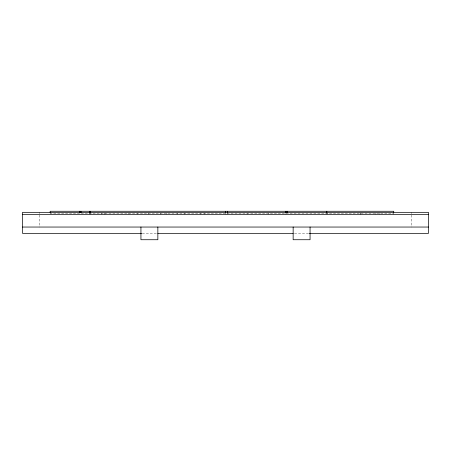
<?xml version="1.0" encoding="UTF-8"?>
<svg xmlns="http://www.w3.org/2000/svg" width="451" height="451" viewBox="0 0 451 451"><rect width="100%" height="100%" fill="white"/><g stroke="black" fill="none" stroke-linecap="round" stroke-linejoin="round"><path stroke-width="0.34" stroke-dasharray="2.25 1.69" d="M142.291 233.387L157.85 233.387M294.503 233.387L308.709 233.387M411.537 212.331L411.537 213.684M411.537 215.065L411.537 227.045M393.7 214.36L393.7 213.3L50.174 213.3L50.174 214.36M379.522 213.3L379.522 214.36M375.418 213.3L375.418 214.36M360.8 213.3L360.8 214.36M360.264 213.3L360.264 214.36M327.398 213.3L327.398 214.36M326.795 213.3L326.795 214.36M285.928 213.3L285.928 214.36M268.362 213.3L268.362 214.36M247.109 213.3L247.109 214.36M227.456 213.3L227.456 214.36M225.5 213.3L225.5 214.36M204.85 213.3L204.85 214.36M200.407 213.3L200.407 214.36M184.566 213.3L184.566 214.36M177.452 213.3L177.452 214.36M166.814 213.3L166.814 214.36M160.161 213.3L160.161 214.36M148.356 213.3L148.356 214.36M137.329 213.3L137.329 214.36M128.935 213.3L128.935 214.36M105.038 213.3L105.038 214.36M104.198 213.3L104.198 214.36M101.514 213.3L101.514 214.36M90.2 213.3L90.2 214.36M89.185 213.3L89.185 214.36M39.462 212.331L39.462 213.684M39.462 215.065L39.462 227.045"/><path stroke-width="0.68" d="M22.55 214.36L428.45 214.36M22.55 227.045L428.45 227.045M141.642 233.387L22.55 233.387L22.55 212.331L428.45 212.331L428.45 233.387L309.358 233.387M157.85 233.387L293.15 233.387M393.7 212.624L393.734 211.271L50.174 211.271L50.174 212.624M326.795 211.271L326.795 212.624M310.062 227.045L310.062 239.729L293.15 239.729L293.15 227.045M287.219 211.271L287.219 212.624M285.928 211.271L285.928 212.624M227.456 211.271L227.456 212.624M225.5 211.271L225.5 212.624M157.85 227.045L157.85 239.729L140.938 239.729L140.938 227.045M90.2 211.271L90.2 212.624M89.704 211.271L89.704 212.624M80.954 211.271L80.954 212.624M79.585 211.271L79.585 212.624"/></g></svg>
